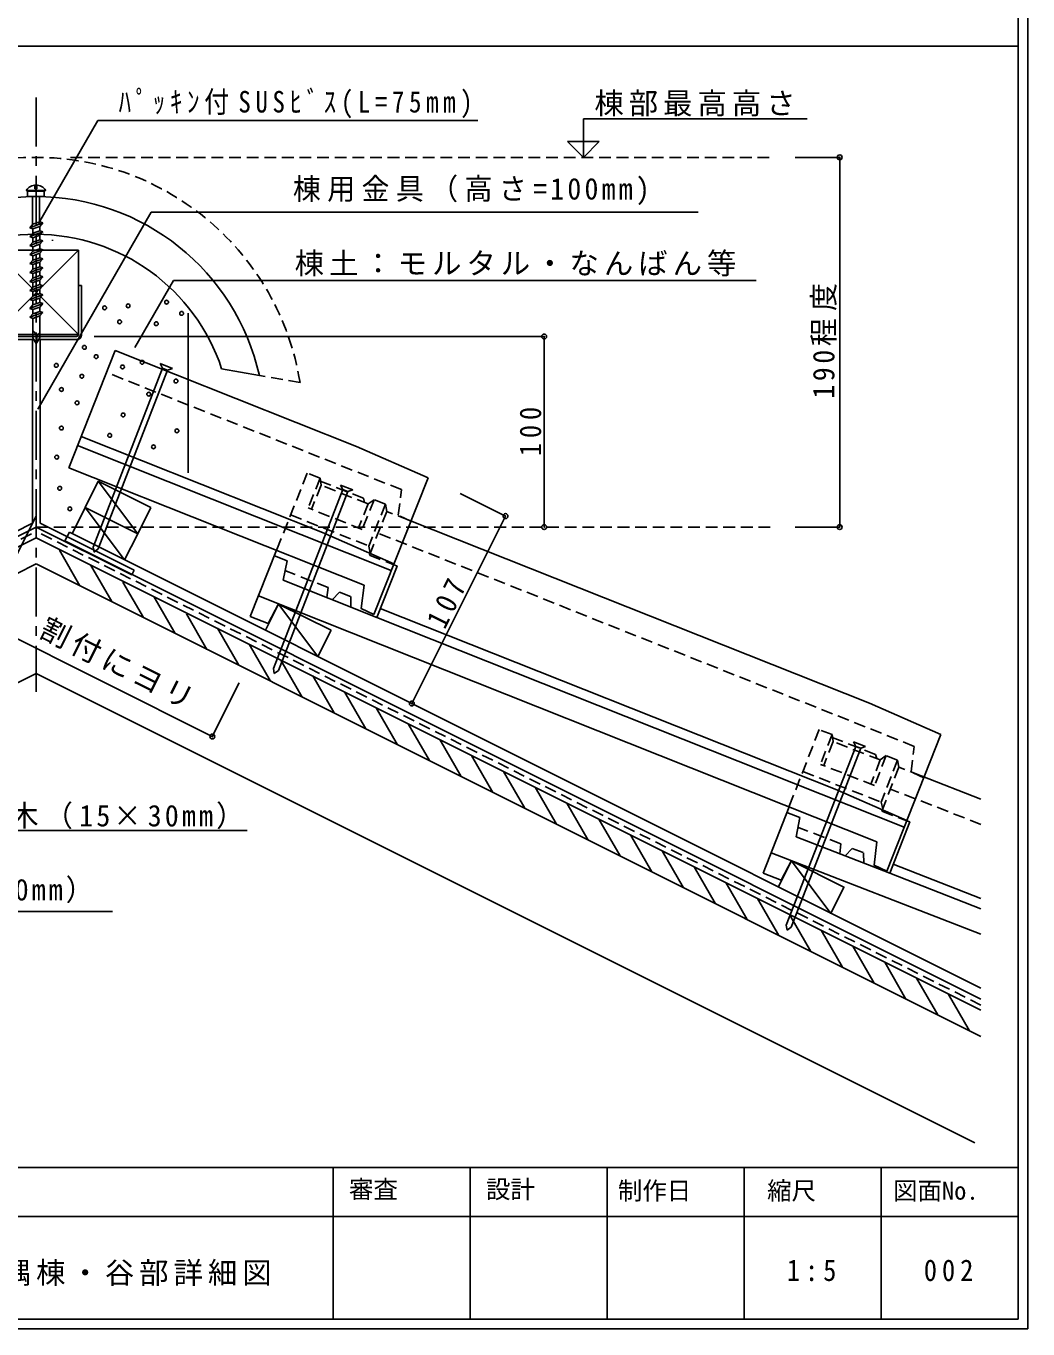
# Model space of a CAD drawing. Units: millimetres, scale not verified. Extents: x -2052 to 1987, y -1380 to 1404.
# Drawn here: x 1475 to 1987, y -1380 to -715 of the extents above; entities that cross this region are included whole.
import ezdxf
from ezdxf.enums import TextEntityAlignment as Align

# ---------------------------------------------------------------- set-up
doc = ezdxf.new("R2010")
doc.units = ezdxf.units.MM
doc.header["$LTSCALE"] = 5
doc.header["$PDMODE"] = 32
doc.header["$PDSIZE"] = 2.5
doc.linetypes.add('CHAIN1', pattern=[8, 5, -1, 1, -1])
doc.linetypes.add('DASHED1', pattern=[1.8, 1.2, -0.6])
doc.layers.add('A-F_ﾚｲﾔ-175', color=7, linetype='Continuous')
doc.styles.add('ＭＳ ゴシック', font='')
doc.styles.get('ＭＳ ゴシック').set_extended_font_data('MS Gothic')

msp = doc.modelspace()

# ---------------------------------------------------------------- linework, layer by layer
at = {"layer": 'A-F_ﾚｲﾔ-175'}
for p, q in [((1986.977, -29.839), (1986.977, -1379.838)), ((1511.723, -762.812), (1481.397, -815.338)), ((1511.723, -762.812), (1705.882, -762.812)), ((1759.815, -762.014), (1759.815, -781.607)), ((1759.815, -762.014), (1874.148, -762.014)), ((1751.758, -773.551), (1767.871, -773.55)), ((1480.153, -798.501), (1475.135, -798.501)), ((1478.433, -798.884), (1478.433, -798.501)), ((1478.433, -815.868), (1478.433, -801.607)), ((1480.153, -798.501), (1485.17, -798.501)), ((1481.873, -798.884), (1481.873, -798.501)), ((1481.873, -801.607), (1481.873, -814.616)), ((1539.068, -809.654), (1481.049, -910.145)), ((1539.068, -809.654), (1818.489, -809.654)), ((1477.038, -817.519), (1483.624, -815.123)), ((1477.038, -817.519), (1478.61, -815.803)), ((1477.038, -817.519), (1478.61, -818.092)), ((1478.61, -818.092), (1482.05, -816.839)), ((1478.61, -818.091), (1478.61, -820.379)), ((1482.05, -816.839), (1483.624, -815.123)), ((1482.05, -816.839), (1482.05, -819.128)), ((1477.038, -822.096), (1483.624, -819.699)), ((1477.038, -822.096), (1478.61, -820.379)), ((1477.038, -822.096), (1478.61, -822.668)), ((1477.038, -826.672), (1483.624, -824.275)), ((1478.61, -822.668), (1482.05, -821.415)), ((1478.61, -822.667), (1478.61, -824.956)), ((1482.05, -821.415), (1483.624, -819.699)), ((1482.05, -821.415), (1482.05, -823.704)), ((1482.05, -825.992), (1483.624, -824.275)), ((1477.038, -826.672), (1478.61, -824.956)), ((1477.038, -826.672), (1478.61, -827.244)), ((1477.038, -831.248), (1483.624, -828.852)), ((1477.038, -831.248), (1478.61, -829.532)), ((1477.038, -831.248), (1478.61, -831.82)), ((1478.61, -827.244), (1482.05, -825.992)), ((1478.61, -827.244), (1478.61, -829.532)), ((1478.61, -831.82), (1482.05, -830.568)), ((1482.05, -825.992), (1482.05, -828.28)), ((1482.05, -830.568), (1483.624, -828.852)), ((1477.038, -835.825), (1483.622, -833.428)), ((1477.038, -835.825), (1478.61, -834.108)), ((1477.038, -835.825), (1478.61, -836.396)), ((1477.038, -840.401), (1483.622, -838.004)), ((1478.61, -836.396), (1482.05, -835.144)), ((1482.05, -835.144), (1483.622, -833.428)), ((1482.05, -839.721), (1483.622, -838.004)), ((1477.038, -840.401), (1478.61, -838.685)), ((1477.038, -840.401), (1478.61, -840.973)), ((1477.038, -844.978), (1483.622, -842.581)), ((1477.038, -844.978), (1478.61, -843.262)), ((1478.61, -840.973), (1482.05, -839.721)), ((1478.61, -845.549), (1482.05, -844.297)), ((1482.05, -844.297), (1483.622, -842.581)), ((1550.471, -844.413), (1530.633, -878.774)), ((1550.471, -844.413), (1848.132, -844.413)), ((1477.036, -849.554), (1483.622, -847.157)), ((1477.036, -849.554), (1478.61, -847.838)), ((1477.036, -849.554), (1478.61, -850.126)), ((1477.038, -844.978), (1478.61, -845.549)), ((1478.61, -850.126), (1482.05, -848.873)), ((1482.05, -848.873), (1483.622, -847.157)), ((1501.83, -847.049), (1501.83, -872.049)), ((1501.83, -847.049), (1501.83, -872.049)), ((1477.036, -854.13), (1483.622, -851.734)), ((1477.036, -854.13), (1478.61, -852.414)), ((1477.036, -854.13), (1478.61, -854.702)), ((1477.036, -858.707), (1483.622, -856.311)), ((1477.036, -858.707), (1478.61, -856.991)), ((1478.61, -854.702), (1482.05, -853.45)), ((1478.61, -854.703), (1478.61, -856.991)), ((1478.61, -859.279), (1482.05, -858.027)), ((1482.05, -853.45), (1483.622, -851.734)), ((1482.05, -853.45), (1482.05, -855.739)), ((1482.05, -858.027), (1483.622, -856.311)), ((1482.05, -858.027), (1482.05, -860.316)), ((1477.036, -858.707), (1478.61, -859.279)), ((1477.036, -863.284), (1483.622, -860.888)), ((1477.036, -863.284), (1478.61, -861.568)), ((1477.036, -863.284), (1478.61, -863.856)), ((1478.61, -859.28), (1478.61, -861.568)), ((1478.61, -863.856), (1482.05, -862.604)), ((1478.61, -863.856), (1478.61, -873.749)), ((1482.05, -862.604), (1483.622, -860.888)), ((1482.05, -862.604), (1482.05, -873.751)), ((1501.831, -872.049), (1458.83, -872.049)), ((1480.33, -876.607), (1478.61, -873.749)), ((1480.33, -876.607), (1482.05, -873.751)), ((1509.922, -873.096), (1739.819, -873.096)), ((1739.819, -970.397), (1739.819, -873.096)), ((1511.861, -981.564), (1547.357, -890.205)), ((1511.861, -981.564), (1547.357, -890.205)), ((1549.845, -889.358), (1543.612, -886.936)), ((1544.851, -889.231), (1543.612, -886.936)), ((1549.845, -889.358), (1543.612, -886.936)), ((1544.851, -889.231), (1543.612, -886.936)), ((1547.357, -890.205), (1544.851, -889.231)), ((1547.357, -890.205), (1544.851, -889.231)), ((1549.845, -889.358), (1547.357, -890.205)), ((1549.845, -889.358), (1547.357, -890.205)), ((1641.968, -951.373), (1635.735, -948.951)), ((1636.975, -951.246), (1635.735, -948.951)), ((1639.48, -952.22), (1636.975, -951.246)), ((1603.985, -1043.579), (1639.48, -952.22)), ((1641.968, -951.373), (1639.48, -952.22)), ((1696.846, -953.208), (1720.018, -964.794)), ((1480.331, -964.579), (1453.208, -1018.823)), ((1720.018, -964.794), (1672.166, -1060.497)), ((1868.095, -970.397), (1890.805, -970.397)), ((1502.597, -1000.364), (1492.118, -982.213)), ((1509.801, -983.159), (1511.861, -981.564)), ((1509.801, -983.159), (1511.861, -981.564)), ((1518.83, -1008.48), (1507.941, -989.619)), ((1535.064, -1016.597), (1524.584, -998.446)), ((1551.297, -1024.713), (1540.407, -1005.852)), ((1567.53, -1032.83), (1557.051, -1014.679)), ((1453.208, -1018.823), (1570.252, -1077.345)), ((1583.763, -1040.946), (1572.874, -1022.085)), ((1599.996, -1049.063), (1589.107, -1030.202)), ((1601.924, -1045.174), (1603.985, -1043.579)), ((1616.23, -1057.18), (1605.34, -1038.319)), ((1583.94, -1049.969), (1570.252, -1077.345)), ((1632.462, -1065.296), (1621.573, -1046.435)), ((1648.696, -1073.413), (1637.806, -1054.551)), ((1664.929, -1081.529), (1654.04, -1062.668)), ((1681.162, -1089.646), (1670.273, -1070.785)), ((1697.395, -1097.763), (1686.505, -1078.901)), ((1866.012, -1174.692), (1901.507, -1083.333)), ((1903.996, -1082.485), (1897.763, -1080.063)), ((1899.003, -1082.359), (1897.763, -1080.063)), ((1901.507, -1083.333), (1899.003, -1082.359)), ((1903.996, -1082.485), (1901.507, -1083.333)), ((1713.628, -1105.879), (1702.739, -1087.018)), ((1729.862, -1113.996), (1718.972, -1095.134)), ((1746.095, -1122.112), (1735.205, -1103.252)), ((1762.328, -1130.229), (1751.438, -1111.368)), ((1778.561, -1138.345), (1767.671, -1119.484)), ((1794.794, -1146.462), (1783.905, -1127.601)), ((1811.027, -1154.579), (1800.138, -1135.718)), ((1827.26, -1162.695), (1816.37, -1143.834)), ((1843.493, -1170.812), (1832.604, -1151.95)), ((1859.727, -1178.928), (1848.837, -1160.067)), ((1316.473, -1166.756), (1519.271, -1166.756)), ((1875.96, -1187.045), (1865.07, -1168.184)), ((1863.951, -1176.286), (1866.012, -1174.692)), ((1892.193, -1195.162), (1881.303, -1176.3)), ((1908.426, -1203.278), (1897.537, -1184.417)), ((1924.66, -1211.395), (1913.77, -1192.533)), ((1940.893, -1219.511), (1930.003, -1200.651)), ((1957.126, -1227.628), (1946.236, -1208.766)), ((1986.977, -1379.838), (-3.023, -1379.838))]:
    msp.add_line(p, q, dxfattribs=at)
at = {"layer": 'A-F_ﾚｲﾔ-175', "color": 2}
for p, q in [((1981.977, -34.839), (1981.977, -1374.838)), ((1458.83, -872.049), (1501.83, -829.049)), ((1458.83, -829.049), (1501.83, -872.049)), ((1501.83, -847.049), (1501.83, -872.049)), ((1557.946, -861.248), (1557.946, -942.694)), ((1478.33, -874.549), (1459.331, -874.549)), ((1459.831, -873.049), (1480.33, -873.049)), ((1478.33, -968.409), (1478.33, -874.549)), ((1500.829, -873.049), (1480.33, -873.049)), ((1482.33, -874.549), (1501.33, -874.549)), ((1482.33, -968.409), (1482.33, -874.549)), ((1478.33, -968.409), (1430.36, -992.394)), ((1480.33, -970.397), (1431.555, -994.785)), ((1480.33, -970.397), (1529.106, -994.785)), ((1482.33, -968.409), (1530.301, -992.394)), ((1530.301, -992.394), (1529.106, -994.785)), ((1.978, -1374.838), (1981.977, -1374.838))]:
    msp.add_line(p, q, dxfattribs=at)
at = {"layer": 'A-F_ﾚｲﾔ-175', "color": 4}
for p, q in [((1981.977, -724.877), (1.978, -724.877)), ((1488.641, -823.808), (1488.641, -824.308)), ((1498.581, -973.769), (1511.997, -946.936)), ((1498.581, -973.769), (1511.997, -946.936)), ((1511.997, -946.936), (1532.121, -973.769)), ((1538.83, -960.352), (1511.997, -946.936)), ((1511.997, -946.936), (1532.121, -973.769)), ((1538.83, -960.352), (1511.997, -946.936)), ((1505.289, -960.352), (1525.414, -987.185)), ((1532.122, -973.769), (1505.289, -960.352)), ((1505.289, -960.352), (1525.414, -987.185)), ((1532.122, -973.769), (1505.289, -960.352)), ((1532.121, -973.769), (1538.83, -960.352)), ((1532.121, -973.769), (1538.83, -960.352)), ((997.692, -1217.133), (1480.331, -975.814)), ((1962.969, -1217.133), (1480.331, -975.814)), ((1494.97, -977.489), (1497.206, -973.017)), ((1962.969, -1211.488), (1494.97, -977.489)), ((1962.969, -1205.898), (1497.206, -973.017)), ((1525.414, -987.185), (1532.122, -973.769)), ((1525.414, -987.185), (1532.122, -973.769)), ((997.692, -1230.55), (1480.331, -989.23)), ((1962.969, -1230.55), (1480.331, -989.23)), ((1597.375, -1023.101), (1604.083, -1009.684)), ((1604.083, -1009.684), (1624.207, -1036.517)), ((1630.916, -1023.101), (1604.083, -1009.684)), ((1624.207, -1036.517), (1630.916, -1023.101)), ((1000.863, -1284.866), (1480.331, -1045.132)), ((1959.798, -1284.866), (1480.331, -1045.132)), ((1.978, -1297.478), (1981.977, -1297.478)), ((1631.977, -1297.478), (1631.977, -1374.838)), ((1701.977, -1297.478), (1701.977, -1374.838)), ((1771.977, -1297.478), (1771.977, -1374.838)), ((1841.977, -1297.478), (1841.977, -1374.838)), ((1911.977, -1297.478), (1911.977, -1374.838)), ((1332.2, -1322.488), (1981.977, -1322.488))]:
    msp.add_line(p, q, dxfattribs=at)
at = {"layer": 'A-F_ﾚｲﾔ-175', "linetype": 'CHAIN1'}
msp.add_line((1480.331, -750.998), (1480.331, -1054.54), dxfattribs=at)
at = {"layer": 'A-F_ﾚｲﾔ-175', "linetype": 'DASHED1'}
for p, q in [((1497.83, -781.607), (1855.378, -781.607)), ((1615.06, -896.606), (1594.296, -892.946)), ((1618.725, -942.832), (1603.095, -982.173)), ((1625.316, -945.452), (1618.725, -942.832)), ((1625.316, -945.452), (1619.295, -960.606)), ((1625.802, -949.033), (1620.943, -961.261)), ((1625.316, -945.452), (1625.802, -949.033)), ((1647.477, -955.708), (1625.402, -946.937)), ((1649.878, -958.598), (1625.802, -949.033)), ((1652.896, -956.408), (1646.875, -971.563)), ((1647.477, -955.708), (1648.049, -957.871)), ((1652.896, -956.408), (1649.878, -958.598)), ((1658.662, -958.699), (1652.896, -956.408)), ((1610.233, -964.207), (1650.171, -980.074)), ((1646.875, -971.563), (1619.295, -960.606)), ((1649.878, -958.598), (1645.02, -970.826)), ((1658.662, -958.699), (1650.171, -980.074)), ((1659.354, -962.363), (1650.484, -984.687)), ((1658.662, -958.699), (1659.354, -962.363)), ((1670.733, -966.883), (1659.354, -962.363)), ((1480.33, -970.397), (1855.378, -970.397)), ((1650.171, -980.074), (1650.917, -983.599)), ((1650.484, -984.687), (1661.863, -989.208)), ((1880.264, -1073.798), (1864.933, -1113.256)), ((1886.874, -1076.367), (1880.264, -1073.798)), ((1886.874, -1076.367), (1880.969, -1091.567)), ((1886.874, -1076.367), (1887.387, -1079.944)), ((1887.387, -1079.944), (1882.622, -1092.21)), ((1909.113, -1086.455), (1886.972, -1077.853)), ((1911.536, -1089.327), (1887.387, -1079.944)), ((1911.536, -1089.327), (1906.771, -1101.592)), ((1914.536, -1087.114), (1908.63, -1102.314)), ((1909.113, -1086.455), (1909.701, -1088.614)), ((1914.536, -1087.114), (1911.536, -1089.327)), ((1920.321, -1089.361), (1911.991, -1110.8)), ((1920.321, -1089.361), (1914.536, -1087.114)), ((1920.321, -1089.361), (1921.04, -1093.02)), ((1871.934, -1095.237), (1911.991, -1110.8)), ((1908.63, -1102.314), (1880.969, -1091.567)), ((1921.04, -1093.02), (1912.34, -1115.412)), ((1932.452, -1097.454), (1921.04, -1093.02)), ((1911.991, -1110.8), (1912.765, -1114.32)), ((1912.34, -1115.412), (1923.752, -1119.845))]:
    msp.add_line(p, q, dxfattribs=at)
at = {"layer": 'A-F_ﾚｲﾔ-175', "color": 3}
for p, q in [((1520.542, -880.248), (1496.894, -940.079)), ((1643.904, -929.258), (1520.542, -880.248)), ((1594.296, -892.946), (1575.011, -889.546)), ((1626.462, -973.16), (1503.178, -924.18)), ((1501.359, -928.782), (1661.713, -992.491)), ((1643.904, -929.258), (1680.484, -945.245)), ((1647.753, -1000.014), (1496.894, -940.079)), ((1680.484, -945.245), (1652.744, -1015.068)), ((1905.95, -1060.333), (1670.733, -966.883)), ((1626.462, -973.16), (1663.042, -989.145)), ((1603.095, -982.173), (1589.656, -1016)), ((1608.539, -987.679), (1601.948, -985.061)), ((1608.539, -987.679), (1606.533, -997.533)), ((1654.251, -1016.491), (1606.533, -997.533)), ((1909.8, -1131.089), (1593.809, -1005.548)), ((1598.719, -1019.602), (1604.107, -1009.64)), ((1598.719, -1019.602), (1589.656, -1016)), ((1654.251, -1016.491), (1923.761, -1123.566)), ((1888.509, -1104.235), (1656.078, -1011.892)), ((1905.95, -1060.333), (1942.53, -1076.32)), ((1942.53, -1076.32), (1914.79, -1146.143)), ((1962.969, -1109.31), (1932.452, -1097.454)), ((1888.509, -1104.235), (1925.089, -1120.22)), ((1864.933, -1113.256), (1851.75, -1147.184)), ((1870.418, -1118.722), (1863.808, -1116.153)), ((1870.418, -1118.722), (1868.487, -1128.591)), ((1916.348, -1147.184), (1868.487, -1128.591)), ((1962.969, -1178.329), (1855.824, -1136.7)), ((1860.842, -1150.718), (1866.154, -1140.714)), ((1962.969, -1159.989), (1918.14, -1142.571)), ((1860.842, -1150.718), (1851.75, -1147.184)), ((1916.348, -1147.184), (1962.969, -1165.298))]:
    msp.add_line(p, q, dxfattribs=at)
at = {"layer": 'A-F_ﾚｲﾔ-175', "color": 4, "linetype": 'DASHED1'}
for p, q in [((1666.829, -951.279), (1516.131, -891.408)), ((1665.27, -964.328), (1666.829, -951.279)), ((1671.696, -967.365), (1665.27, -964.328)), ((1629.371, -1001.281), (1607.346, -992.531)), ((1629.371, -1001.281), (1628.78, -1006.371)), ((1641.021, -1011.235), (1640.994, -1005.899)), ((1933.743, -1098.44), (1927.316, -1095.403)), ((1962.969, -1122.184), (1916.694, -1104.205)), ((1891.354, -1132.164), (1869.262, -1123.581)), ((1891.354, -1132.164), (1890.801, -1137.26)), ((1903.078, -1142.029), (1903.011, -1136.694))]:
    msp.add_line(p, q, dxfattribs=at)
at = {"layer": 'A-F_ﾚｲﾔ-175', "color": 6, "linetype": 'DASHED1'}
for p in [(997.692, -1214.485), (1962.969, -1214.485)]:
    msp.add_line(p, (1480.331, -972.631), dxfattribs=at)
at = {"layer": 'A-F_ﾚｲﾔ-175'}
for points in [[(1751.758, -773.551), (1759.815, -781.607), (1767.871, -773.55)], [(1868.095, -781.607), (1890.805, -781.607), (1890.805, -970.397)], [(1479.652, -795.848), (1479.652, -797.646), (1480.608, -797.646), (1480.608, -795.878)], [(1478.61, -815.803), (1482.05, -814.551), (1483.624, -815.123)], [(1478.61, -820.379), (1482.05, -819.128), (1483.624, -819.699)], [(1478.61, -824.956), (1482.05, -823.704), (1483.624, -824.275)], [(1478.61, -829.532), (1482.05, -828.28), (1483.624, -828.852)], [(1482.05, -830.568), (1482.05, -832.856), (1483.622, -833.428)], [(1478.61, -831.82), (1478.61, -834.108), (1482.05, -832.856)], [(1478.61, -836.396), (1478.61, -838.685), (1482.05, -837.433)], [(1482.05, -835.144), (1482.05, -837.433), (1483.622, -838.004)], [(1478.61, -840.973), (1478.61, -843.262), (1482.05, -842.009)], [(1482.05, -839.721), (1482.05, -842.009), (1483.622, -842.581)], [(1482.05, -844.297), (1482.05, -846.585), (1483.622, -847.157)], [(1478.61, -845.549), (1478.61, -847.838), (1482.05, -846.585)], [(1478.61, -850.126), (1478.61, -852.414), (1482.05, -851.162)], [(1482.05, -848.873), (1482.05, -851.162), (1483.622, -851.734)], [(1478.61, -856.991), (1482.05, -855.739), (1483.622, -856.311)], [(1478.61, -861.568), (1482.05, -860.316), (1483.622, -860.888)], [(1509.801, -983.159), (1509.356, -980.59), (1544.851, -889.231)], [(1509.801, -983.159), (1509.356, -980.59), (1544.851, -889.231)], [(1601.924, -1045.174), (1601.48, -1042.605), (1636.975, -951.246)], [(1339.8, -1029.337), (1395.265, -1125.404), (1587.971, -1125.404)], [(1863.951, -1176.286), (1863.508, -1173.718), (1899.003, -1082.359)]]:
    msp.add_lwpolyline(points, dxfattribs=at)
msp.add_lwpolyline([(1475.858, -798.884), (1475.858, -801.607), (1484.416, -801.607), (1484.416, -798.884)], close=True, dxfattribs=at)
at = {"layer": 'A-F_ﾚｲﾔ-175', "color": 2}
msp.add_lwpolyline([(1458.83, -872.049), (1458.83, -829.049), (1501.83, -829.049), (1501.83, -872.049)], close=True, dxfattribs=at)
msp.add_lwpolyline([(1503.331, -872.549), (1503.331, -847.049), (1501.83, -847.049)], dxfattribs=at)
at = {"layer": 'A-F_ﾚｲﾔ-175', "color": 4, "linetype": 'DASHED1'}
for points in [[(1927.316, -1095.403), (1928.875, -1082.354), (1654.924, -973.515)], [(1631.545, -1007.47), (1635.227, -1003.608), (1640.994, -1005.899)], [(1893.574, -1138.338), (1897.226, -1134.448), (1903.011, -1136.694)]]:
    msp.add_lwpolyline(points, dxfattribs=at)
at = {"layer": 'A-F_ﾚｲﾔ-175', "color": 3}
for points in [[(1661.863, -989.208), (1664.651, -990.316), (1654.251, -1016.491)], [(1647.753, -1000.014), (1646.318, -1012.031), (1652.744, -1015.068)], [(1923.752, -1119.845), (1926.549, -1120.932), (1916.348, -1147.184)], [(1909.8, -1131.089), (1908.365, -1143.106), (1914.79, -1146.143)]]:
    msp.add_lwpolyline(points, dxfattribs=at)
at = {"layer": 'A-F_ﾚｲﾔ-175', "color": 4}
msp.add_lwpolyline([(1859.403, -1154.213), (1866.111, -1140.796), (1886.235, -1167.63), (1892.943, -1154.213), (1866.111, -1140.796)], dxfattribs=at)
at = {"layer": 'A-F_ﾚｲﾔ-175'}
for centre in [(1515.221, -858.417), (1527.217, -857.457), (1546.889, -855.538), (1522.898, -865.614), (1554.566, -861.295), (1541.611, -866.574), (1504.884, -878.641), (1510.903, -883.367), (1490.529, -887.838), (1524.338, -888.645), (1534.414, -886.246), (1503.557, -893.385), (1551.688, -895.843), (1493.15, -900.161), (1537.772, -902.56), (1501.136, -906.985), (1524.665, -913.155), (1493.15, -919.834), (1517.827, -923.591), (1552.168, -921.273), (1540.172, -929.43), (1490.751, -934.708), (1492.278, -950.58), (1497.468, -961.098)]:
    msp.add_circle(centre, 0.97, dxfattribs=at)
at = {"layer": 'A-F_ﾚｲﾔ-175', "linetype": 'DASHED1'}
msp.add_arc((1480.06, -918.346), 136.739, 9.14781, 170.8521, dxfattribs=at)
at = {"layer": 'A-F_ﾚｲﾔ-175'}
for centre, radius, start, end in [((1480.153, -801.834), 6.023, 33.59941, 146.40073), ((1474.612, -874.641), 6.047, 341.0211, 47.17526), ((1482.978, -873.578), 2.308, 120.37192, 183.02666)]:
    msp.add_arc(centre, radius, start, end, dxfattribs=at)
at = {"layer": 'A-F_ﾚｲﾔ-175', "color": 3}
for centre, radius, start, end in [((1480.06, -918.712), 117.105, 12.7106, 167.28931), ((1480.06, -920.918), 100, 18.28357, 161.71638)]:
    msp.add_arc(centre, radius, start, end, dxfattribs=at)
at = {"layer": 'A-F_ﾚｲﾔ-175', "color": 2}
for centre, radius in [((1500.829, -872.049), 1), ((1501.33, -872.549), 2)]:
    msp.add_arc(centre, radius, 270, 0, dxfattribs=at)
at = {"layer": 'A-F_ﾚｲﾔ-175'}
for p in [(1890.805, -781.607), (1739.819, -873.096), (1720.018, -964.794), (1739.819, -970.397), (1890.805, -970.397), (1672.166, -1060.497), (1570.248, -1077.343)]:
    msp.add_point(p, dxfattribs=at)

# ---------------------------------------------------------------- texts
at = {"layer": 'A-F_ﾚｲﾔ-175', "style": 'ＭＳ ゴシック'}
for s, p in [('審査', (1640.066, -1315.865)), ('設計', (1710.067, -1315.865)), ('制作日', (1777.45, -1316.591)), ('縮尺', (1853.7, -1316.591)), ('図面No.', (1918.045, -1316.591))]:
    msp.add_text(s, height=9.164, dxfattribs=at).set_placement(p, align=Align.BOTTOM_LEFT)
at = {"layer": 'A-F_ﾚｲﾔ-175', "color": 3, "char_height": 11, "attachment_point": 7, "style": 'ＭＳ ゴシック'}
for s, insert in [('\\T1.37;\\W0.85;ﾊﾟｯｷﾝ付SUSﾋﾞｽ(L=75mm)', (1522.393, -761.651)), ('\\T1.17;棟部最高高さ', (1765.459, -760.722)), ('\\T1.23;\\W0.95;棟用金具（高さ=100mm)', (1611.437, -806.077)), ('\\T1.17;棟土：モルタル・なんばん等', (1612.321, -842.426)), ('\\T1.23;\\W0.95;ヨコ桟木（15×30mm）', (1414.597, -1124.685)), ('\\T1.22;\\W0.95;タテ桟木（5×50mm）', (1347.677, -1162.455)), ('\\T1.17;大棟・隅棟・谷部詳細図', (1410.01, -1357.844)), ('\\T1.38;\\W0.9;1:5', (1863.764, -1355.529)), ('\\T1.38;\\W0.9;002', (1933.764, -1355.529))]:
    msp.add_mtext(s, dxfattribs=dict(at, insert=insert))
for s, insert, rotation in [('\\T1.26;\\W0.95;190程度', (1889.305, -904.872), 90), ('\\T1.37;\\W0.9;100', (1738.4, -934.189), 90), ('\\T1.38;\\W0.9;107', (1689.16, -1023.155), 63.435), ('\\T1.17;割付にヨリ', (1480.492, -1026.9), 333.435)]:
    msp.add_mtext(s, dxfattribs=dict(at, insert=insert, rotation=rotation))

doc.saveas('drawing.dxf')
